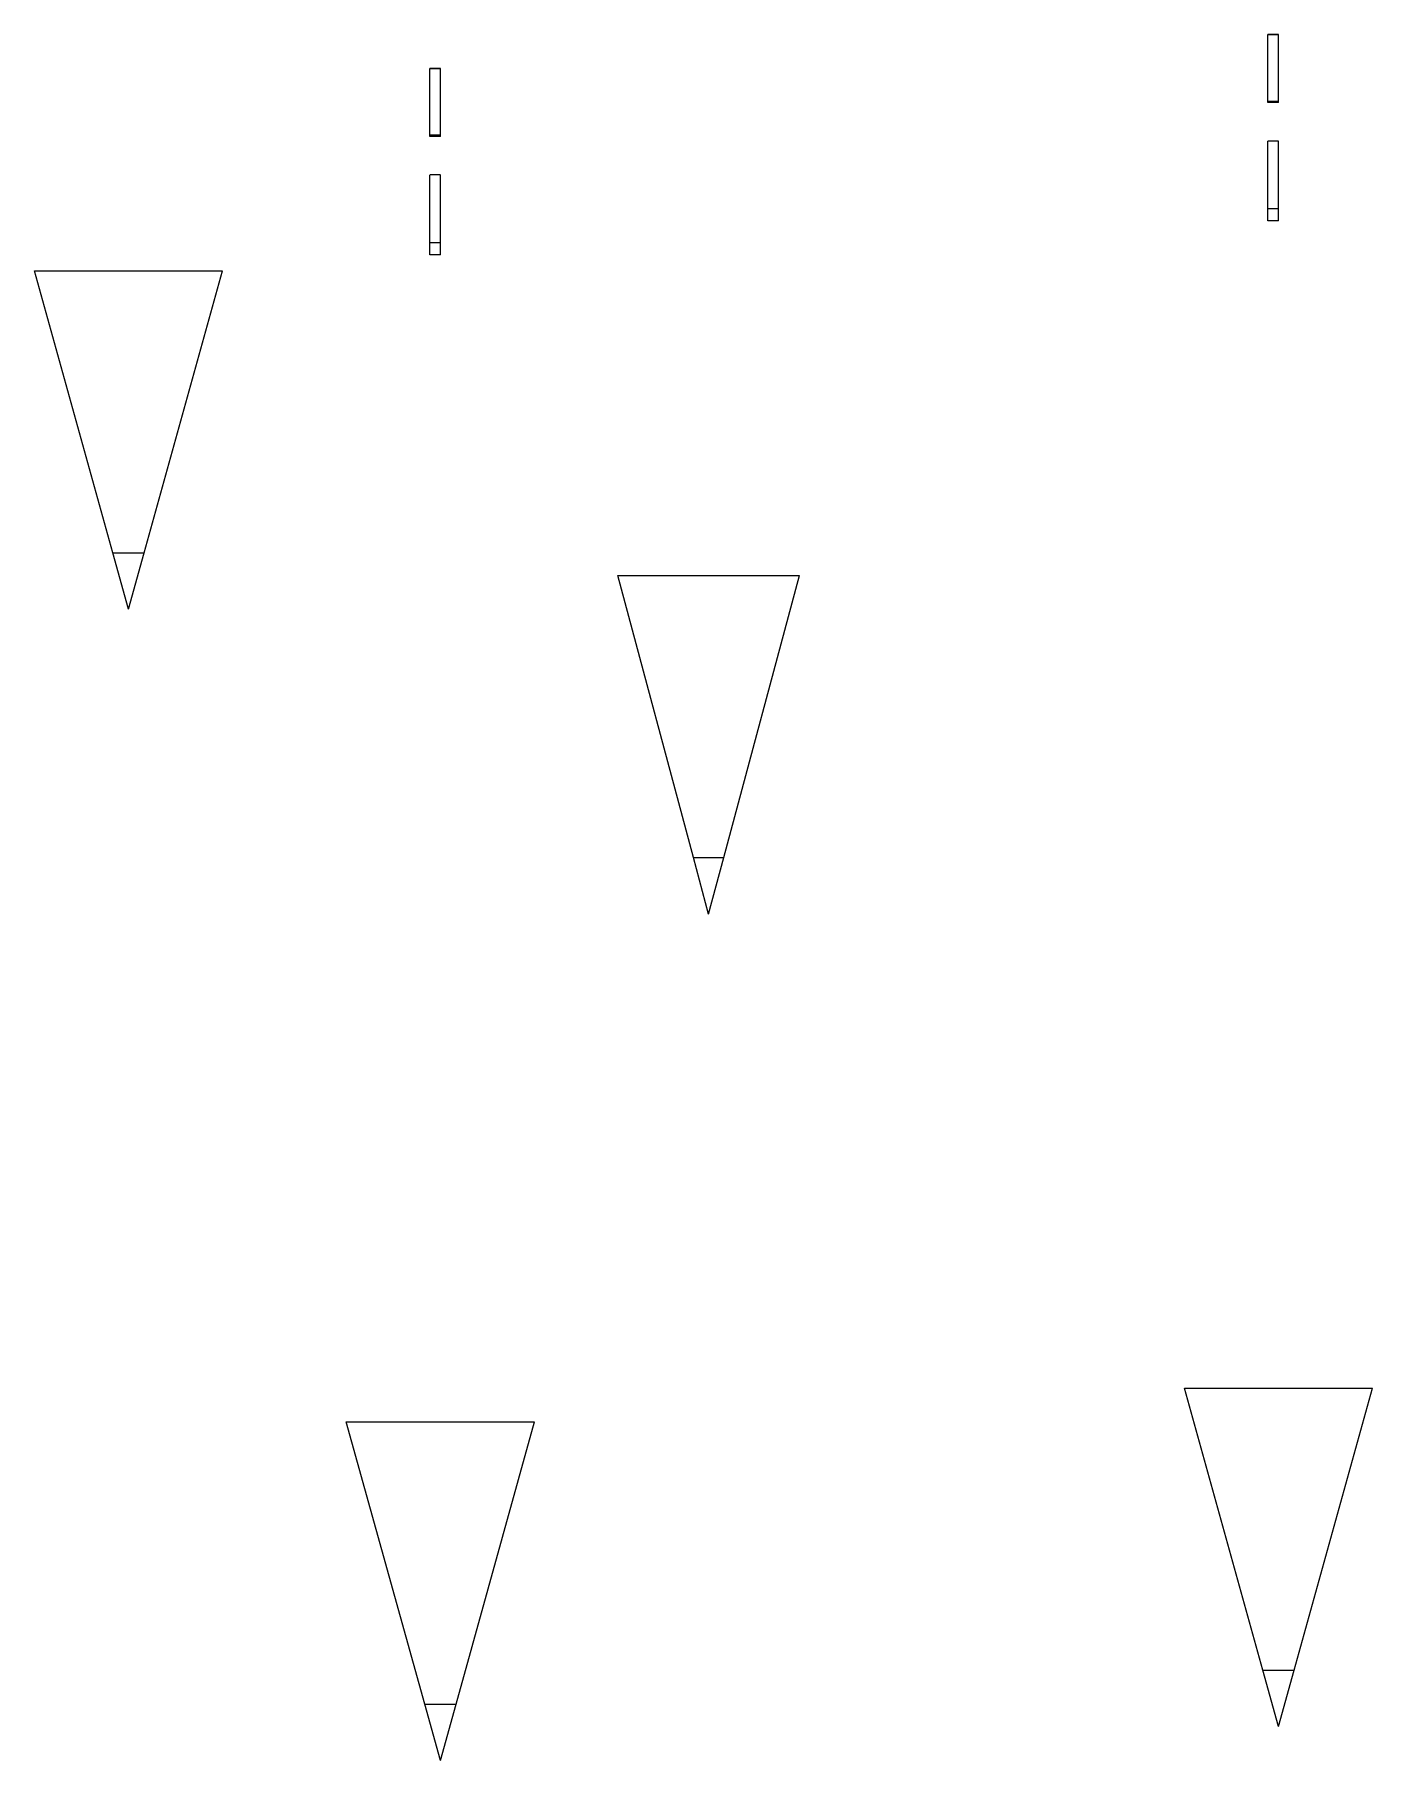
# Model space of a CAD drawing. Header units: metres. Extents: x -35.7 to 3.2, y -7 to 21.9.
# Drawn here: x 1.939 to 2.334, y -0.41 to 0.1 of the extents above; entities that cross this region are included whole.
import ezdxf

# ---------------------------------------------------------------- set-up
doc = ezdxf.new("R2010")
doc.units = ezdxf.units.M
doc.header["$MEASUREMENT"] = 0
doc.layers.add('B_Schnitt B Garagenrampe RB_1_910 Allgemein Lageplan Höhen', color=7, linetype='Continuous')

msp = doc.modelspace()

# ---------------------------------------------------------------- linework, layer by layer
at = {"layer": 'B_Schnitt B Garagenrampe RB_1_910 Allgemein Lageplan Höhen', "color": 7, "linetype": 'Continuous', "lineweight": 13, "ltscale": 1000}
for p, q in [((2.3028, 0.09963), (2.3028, 0.09975)), ((2.30594, 0.09975), (2.3028, 0.09975)), ((2.3028, 0.08), (2.3028, 0.09963)), ((2.30594, 0.09963), (2.3028, 0.09963)), ((2.30594, 0.09963), (2.30594, 0.09975)), ((2.30594, 0.08), (2.30594, 0.09963)), ((2.05526, 0.08963), (2.05526, 0.08975)), ((2.0584, 0.08975), (2.05526, 0.08975)), ((2.05526, 0.07), (2.05526, 0.08963)), ((2.0584, 0.08963), (2.05526, 0.08963)), ((2.0584, 0.08963), (2.0584, 0.08975)), ((2.0584, 0.07), (2.0584, 0.08963)), ((2.3028, 0.07983), (2.3028, 0.08)), ((2.30594, 0.08), (2.3028, 0.08)), ((2.3028, 0.07968), (2.3028, 0.07983)), ((2.30594, 0.07968), (2.3028, 0.07968)), ((2.30594, 0.07983), (2.30594, 0.08)), ((2.30594, 0.07968), (2.30594, 0.07983)), ((2.05526, 0.06983), (2.05526, 0.07)), ((2.0584, 0.07), (2.05526, 0.07)), ((2.05526, 0.06968), (2.05526, 0.06983)), ((2.0584, 0.06968), (2.05526, 0.06968)), ((2.0584, 0.06983), (2.0584, 0.07)), ((2.0584, 0.06968), (2.0584, 0.06983)), ((2.30594, 0.06829), (2.3028, 0.06829)), ((2.3028, 0.068), (2.3028, 0.06822)), ((2.3028, 0.06765), (2.3028, 0.068)), ((2.3028, 0.06716), (2.3028, 0.06765)), ((2.3028, 0.06655), (2.3028, 0.06716)), ((2.3028, 0.06581), (2.3028, 0.06655)), ((2.30594, 0.068), (2.30594, 0.06822)), ((2.30594, 0.06765), (2.30594, 0.068)), ((2.30594, 0.06716), (2.30594, 0.06765)), ((2.30594, 0.06655), (2.30594, 0.06716)), ((2.30594, 0.06581), (2.30594, 0.06655)), ((2.3028, 0.06496), (2.3028, 0.06581)), ((2.3028, 0.06398), (2.3028, 0.06496)), ((2.3028, 0.0629), (2.3028, 0.06398)), ((2.3028, 0.06161), (2.3028, 0.0629)), ((2.3028, 0.06007), (2.3028, 0.06161)), ((2.30594, 0.06496), (2.30594, 0.06581)), ((2.30594, 0.06398), (2.30594, 0.06496)), ((2.30594, 0.0629), (2.30594, 0.06398)), ((2.30594, 0.06161), (2.30594, 0.0629)), ((2.30594, 0.06007), (2.30594, 0.06161)), ((2.0584, 0.05829), (2.05526, 0.05829)), ((2.05526, 0.058), (2.05526, 0.05822)), ((2.05526, 0.05765), (2.05526, 0.058)), ((2.05526, 0.05716), (2.05526, 0.05765)), ((2.05526, 0.05655), (2.05526, 0.05716)), ((2.05526, 0.05581), (2.05526, 0.05655)), ((2.0584, 0.058), (2.0584, 0.05822)), ((2.0584, 0.05765), (2.0584, 0.058)), ((2.0584, 0.05716), (2.0584, 0.05765)), ((2.0584, 0.05655), (2.0584, 0.05716)), ((2.0584, 0.05581), (2.0584, 0.05655)), ((2.3028, 0.05825), (2.3028, 0.06007)), ((2.3028, 0.05661), (2.3028, 0.05825)), ((2.3028, 0.05513), (2.3028, 0.05661)), ((2.30594, 0.05825), (2.30594, 0.06007)), ((2.30594, 0.05661), (2.30594, 0.05825)), ((2.30594, 0.05513), (2.30594, 0.05661)), ((2.05526, 0.05496), (2.05526, 0.05581)), ((2.05526, 0.05398), (2.05526, 0.05496)), ((2.05526, 0.0529), (2.05526, 0.05398)), ((2.05526, 0.05161), (2.05526, 0.0529)), ((2.05526, 0.05007), (2.05526, 0.05161)), ((2.0584, 0.05496), (2.0584, 0.05581)), ((2.0584, 0.05398), (2.0584, 0.05496)), ((2.0584, 0.0529), (2.0584, 0.05398)), ((2.0584, 0.05161), (2.0584, 0.0529)), ((2.0584, 0.05007), (2.0584, 0.05161)), ((2.3028, 0.05382), (2.3028, 0.05513)), ((2.3028, 0.05268), (2.3028, 0.05382)), ((2.3028, 0.05137), (2.3028, 0.05268)), ((2.3028, 0.05027), (2.3028, 0.05137)), ((2.30594, 0.05382), (2.30594, 0.05513)), ((2.30594, 0.05268), (2.30594, 0.05382)), ((2.30594, 0.05137), (2.30594, 0.05268)), ((2.30594, 0.05027), (2.30594, 0.05137)), ((2.05526, 0.04825), (2.05526, 0.05007)), ((2.05526, 0.04661), (2.05526, 0.04825)), ((2.05526, 0.04513), (2.05526, 0.04661)), ((2.0584, 0.04825), (2.0584, 0.05007)), ((2.0584, 0.04661), (2.0584, 0.04825)), ((2.0584, 0.04513), (2.0584, 0.04661)), ((2.3028, 0.0494), (2.3028, 0.05027)), ((2.3028, 0.04875), (2.3028, 0.0494)), ((2.3028, 0.04837), (2.3028, 0.04875)), ((2.3028, 0.04824), (2.3028, 0.04837)), ((2.3028, 0.0472), (2.3028, 0.04824)), ((2.30594, 0.04824), (2.3028, 0.04824)), ((2.3028, 0.04613), (2.3028, 0.0472)), ((2.3028, 0.0453), (2.3028, 0.04613)), ((2.30594, 0.0494), (2.30594, 0.05027)), ((2.30594, 0.04875), (2.30594, 0.0494)), ((2.30594, 0.04837), (2.30594, 0.04875)), ((2.30594, 0.04824), (2.30594, 0.04837)), ((2.30594, 0.0472), (2.30594, 0.04824)), ((2.30594, 0.04613), (2.30594, 0.0472)), ((2.30594, 0.0453), (2.30594, 0.04613)), ((2.05526, 0.04382), (2.05526, 0.04513)), ((2.05526, 0.04268), (2.05526, 0.04382)), ((2.05526, 0.04137), (2.05526, 0.04268)), ((2.05526, 0.04027), (2.05526, 0.04137)), ((2.0584, 0.04382), (2.0584, 0.04513)), ((2.0584, 0.04268), (2.0584, 0.04382)), ((2.0584, 0.04137), (2.0584, 0.04268)), ((2.0584, 0.04027), (2.0584, 0.04137)), ((2.3028, 0.04469), (2.3028, 0.0453)), ((2.30594, 0.04469), (2.3028, 0.04469)), ((2.30594, 0.04469), (2.30594, 0.0453)), ((2.05526, 0.0394), (2.05526, 0.04027)), ((2.05526, 0.03875), (2.05526, 0.0394)), ((2.05526, 0.03837), (2.05526, 0.03875)), ((2.05526, 0.03824), (2.05526, 0.03837)), ((2.05526, 0.0372), (2.05526, 0.03824)), ((2.0584, 0.03824), (2.05526, 0.03824)), ((2.05526, 0.03613), (2.05526, 0.0372)), ((2.05526, 0.0353), (2.05526, 0.03613)), ((2.0584, 0.0394), (2.0584, 0.04027)), ((2.0584, 0.03875), (2.0584, 0.0394)), ((2.0584, 0.03837), (2.0584, 0.03875)), ((2.0584, 0.03824), (2.0584, 0.03837)), ((2.0584, 0.0372), (2.0584, 0.03824)), ((2.0584, 0.03613), (2.0584, 0.0372)), ((2.0584, 0.0353), (2.0584, 0.03613)), ((2.05526, 0.03469), (2.05526, 0.0353)), ((2.0584, 0.03469), (2.05526, 0.03469)), ((2.0584, 0.03469), (2.0584, 0.0353)), ((1.93853, 0.03), (1.94225, 0.03)), ((1.96167, -0.05333), (1.93853, 0.03)), ((1.94225, 0.03), (1.95241, 0.03)), ((1.95241, 0.03), (1.9663, 0.03)), ((1.9663, 0.03), (1.98019, 0.03)), ((1.97093, -0.05333), (1.99408, 0.03)), ((1.98019, 0.03), (1.99036, 0.03)), ((1.99036, 0.03), (1.99408, 0.03)), ((1.96167, -0.05333), (1.96229, -0.05333)), ((1.9663, -0.07), (1.96167, -0.05333)), ((1.96229, -0.05333), (1.96399, -0.05333)), ((1.96399, -0.05333), (1.9663, -0.05333)), ((1.9663, -0.05333), (1.96862, -0.05333)), ((1.9663, -0.07), (1.97093, -0.05333)), ((1.96862, -0.05333), (1.97031, -0.05333)), ((1.97031, -0.05333), (1.97093, -0.05333)), ((2.11077, -0.06), (2.11796, -0.06)), ((2.13313, -0.14333), (2.11077, -0.06)), ((2.11796, -0.06), (2.13041, -0.06)), ((2.13041, -0.06), (2.14479, -0.06)), ((2.14208, -0.14333), (2.16444, -0.06)), ((2.14479, -0.06), (2.15725, -0.06)), ((2.15725, -0.06), (2.16444, -0.06)), ((2.13313, -0.14333), (2.13433, -0.14333)), ((2.1376, -0.16), (2.13313, -0.14333)), ((2.13433, -0.14333), (2.13641, -0.14333)), ((2.13641, -0.14333), (2.1388, -0.14333)), ((2.1376, -0.16), (2.14208, -0.14333)), ((2.1388, -0.14333), (2.14088, -0.14333)), ((2.14088, -0.14333), (2.14208, -0.14333)), ((2.27816, -0.3), (2.28188, -0.3)), ((2.30131, -0.38333), (2.27816, -0.3)), ((2.28188, -0.3), (2.29205, -0.3)), ((2.29205, -0.3), (2.30594, -0.3)), ((2.30594, -0.3), (2.31983, -0.3)), ((2.31057, -0.38333), (2.33372, -0.3)), ((2.31983, -0.3), (2.32999, -0.3)), ((2.32999, -0.3), (2.33372, -0.3)), ((2.03062, -0.31), (2.03434, -0.31)), ((2.05377, -0.39333), (2.03062, -0.31)), ((2.03434, -0.31), (2.04451, -0.31)), ((2.04451, -0.31), (2.0584, -0.31)), ((2.0584, -0.31), (2.07229, -0.31)), ((2.06303, -0.39333), (2.08618, -0.31)), ((2.07229, -0.31), (2.08246, -0.31)), ((2.08246, -0.31), (2.08618, -0.31)), ((2.30131, -0.38333), (2.30193, -0.38333)), ((2.30594, -0.4), (2.30131, -0.38333)), ((2.30193, -0.38333), (2.30362, -0.38333)), ((2.30362, -0.38333), (2.30594, -0.38333)), ((2.30594, -0.38333), (2.30825, -0.38333)), ((2.30594, -0.4), (2.31057, -0.38333)), ((2.30825, -0.38333), (2.30995, -0.38333)), ((2.30995, -0.38333), (2.31057, -0.38333)), ((2.05377, -0.39333), (2.05439, -0.39333)), ((2.0584, -0.41), (2.05377, -0.39333)), ((2.05439, -0.39333), (2.05609, -0.39333)), ((2.05609, -0.39333), (2.0584, -0.39333)), ((2.0584, -0.39333), (2.06071, -0.39333)), ((2.0584, -0.41), (2.06303, -0.39333)), ((2.06071, -0.39333), (2.06241, -0.39333)), ((2.06241, -0.39333), (2.06303, -0.39333))]:
    msp.add_line(p, q, dxfattribs=at)

doc.saveas('drawing.dxf')
